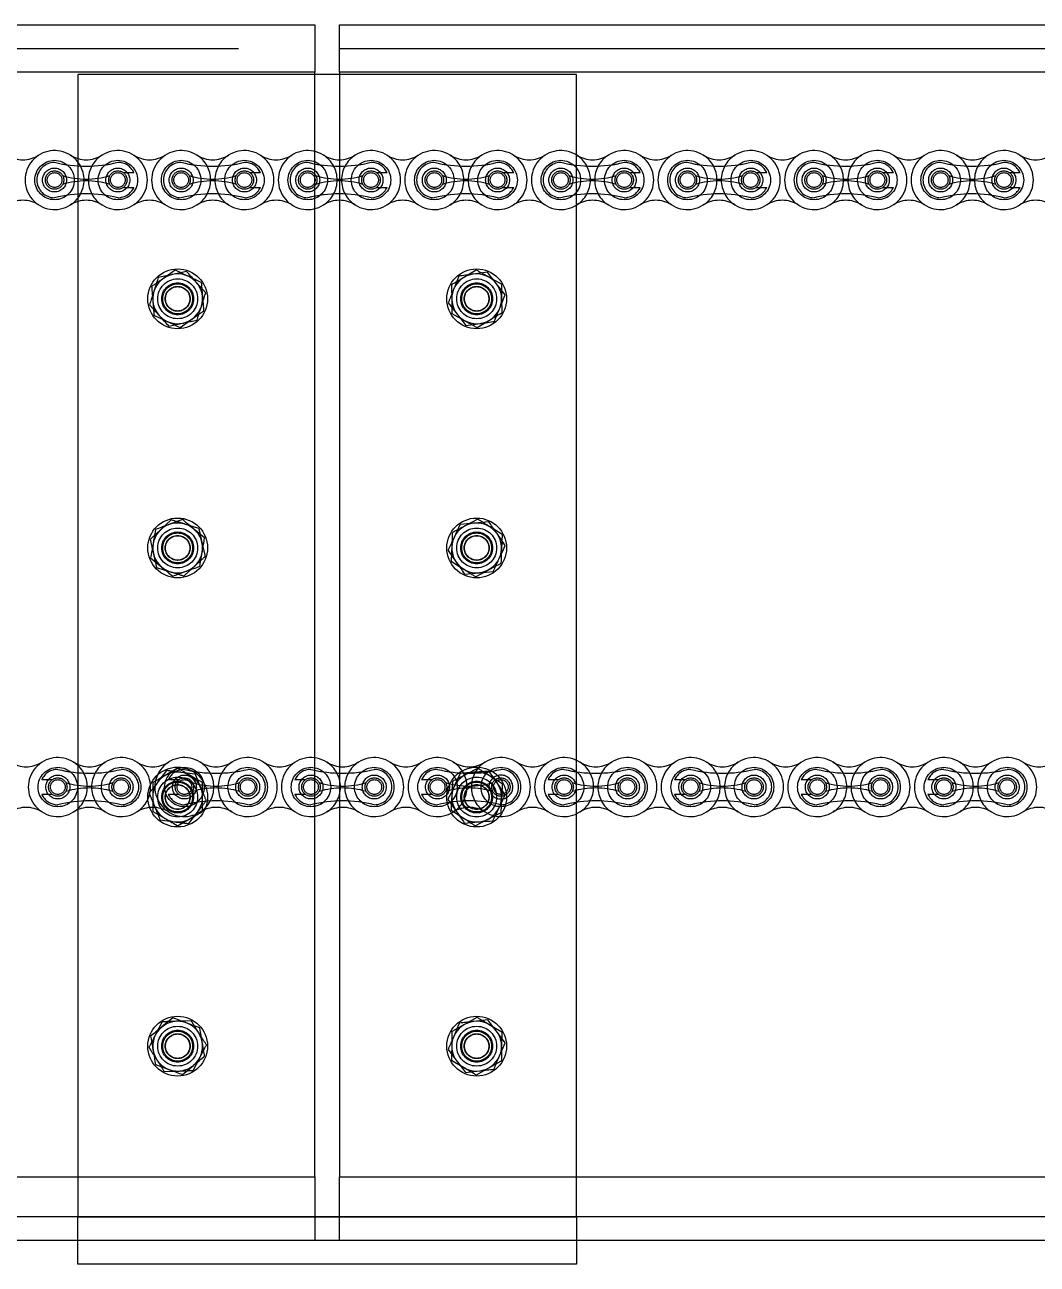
# Model space of a CAD drawing. Header units: metres. Extents: x 0 to 63075, y 0 to 44550.
# Drawn here: x 38438.8 to 38642, y 35017.5 to 35266.3 of the extents above; entities that cross this region are included whole.
import ezdxf

# ---------------------------------------------------------------- set-up
doc = ezdxf.new("R2010")
doc.units = ezdxf.units.M
doc.header["$LTSCALE"] = 75
doc.linetypes.add('HIDDEN2', pattern=[4.7625, 3.175, -1.5875])
for name, color, linetype in [('SDM', 7, 'Continuous'), ('SL4', 4, 'Continuous'), ('ST1', 7, 'HIDDEN2')]:
    doc.layers.add(name, color=color, linetype=linetype)

# ---------------------------------------------------------------- blocks, each defined once
blk = doc.blocks.new('A$Cf5e9a517')
at = {"layer": 'SL4'}
for p, q in [((1009.76, 1700.35), (2334.74, 1700.35)), ((2334.74, 1700.35), (2334.74, 1690.82)), ((2339.74, 1690.82), (2339.74, 1700.35)), ((2339.74, 1700.35), (3284.74, 1700.35)), ((2334.74, 1690.82), (1009.76, 1690.82)), ((2287.24, 1690.35), (2287.24, 1461.11)), ((2387.24, 1690.35), (2287.24, 1690.35)), ((2334.74, 1690.35), (2334.74, 1690.82)), ((2339.74, 1690.82), (2339.74, 1690.35)), ((3289.74, 1690.82), (2339.74, 1690.82)), ((2387.24, 1461.11), (2387.24, 1690.35)), ((2309, 1650.85), (2306.18, 1650.24)), ((2369.38, 1650.71), (2366.52, 1650.3)), ((2312.88, 1646.57), (2310.94, 1648.71)), ((2372.95, 1646.17), (2371.17, 1648.44)), ((2361.52, 1644.53), (2363.31, 1642.26)), ((2301.6, 1644.13), (2303.54, 1641.99)), ((2305.48, 1639.85), (2308.3, 1640.46)), ((2365.09, 1639.99), (2367.95, 1640.4)), ((2308.21, 1601.04), (2305.5, 1600.04)), ((2369.67, 1600.59), (2366.79, 1600.33)), ((2312.65, 1597.35), (2310.43, 1599.2)), ((2372.99, 1595.86), (2371.33, 1598.22)), ((2361.49, 1594.84), (2363.15, 1592.48)), ((2301.82, 1593.35), (2304.04, 1591.5)), ((2306.26, 1589.66), (2308.97, 1590.66)), ((2364.81, 1590.11), (2367.68, 1590.37)), ((2307.24, 1551.12), (2304.74, 1549.68)), ((2369.72, 1550.56), (2366.84, 1550.33)), ((2312.24, 1548.24), (2309.74, 1549.68)), ((2372.99, 1545.81), (2371.36, 1548.18)), ((2361.48, 1544.89), (2363.12, 1542.52)), ((2302.24, 1542.46), (2304.74, 1541.02)), ((2307.24, 1539.58), (2309.74, 1541.02)), ((2364.76, 1540.14), (2367.63, 1540.37)), ((2306.26, 1501.04), (2304.04, 1499.2)), ((2311.68, 1499.04), (2308.97, 1500.04)), ((2369.51, 1500.66), (2366.64, 1500.31)), ((2372.97, 1496.04), (2371.24, 1498.35)), ((2361.51, 1494.66), (2363.24, 1492.35)), ((2302.8, 1491.66), (2305.5, 1490.66)), ((2308.21, 1489.66), (2310.43, 1491.5)), ((2364.97, 1490.04), (2367.84, 1490.39)), ((1057.26, 1469.11), (2287.24, 1469.11)), ((2387.24, 1469.11), (3289.74, 1469.11)), ((2387.24, 1461.11), (2287.24, 1461.11)), ((2287.24, 1451.59), (2287.24, 1461.11)), ((2387.24, 1461.11), (2387.24, 1451.59)), ((2287.24, 1456.35), (2124.25, 1456.35)), ((3289.74, 1456.35), (2387.24, 1456.35)), ((2387.24, 1451.59), (2287.24, 1451.59))]:
    blk.add_line(p, q, dxfattribs=at)
for centre, start, end in [((2307.24, 1645.35), 102.2366, 162.2366), ((2307.24, 1645.35), 42.2366, 102.2366), ((2367.24, 1645.35), 98.2132, 158.2132), ((2367.24, 1645.35), 38.2132, 98.2132), ((2307.24, 1645.35), 162.2366, 222.2366), ((2307.24, 1645.35), 342.2366, 42.2366), ((2367.24, 1645.35), 158.2132, 218.2132), ((2367.24, 1645.35), 338.2132, 38.2132), ((2307.24, 1645.35), 222.2366, 282.2366), ((2307.24, 1645.35), 282.2366, 342.2366), ((2367.24, 1645.35), 218.2132, 278.2132), ((2367.24, 1645.35), 278.2132, 338.2132), ((2307.24, 1595.35), 110.2978, 170.2978), ((2307.24, 1595.35), 50.2978, 110.2978), ((2367.24, 1595.35), 95.0926, 155.0926), ((2367.24, 1595.35), 35.0926, 95.0926), ((2307.24, 1595.35), 350.2978, 50.2978), ((2367.24, 1595.35), 155.0926, 215.0926), ((2367.24, 1595.35), 335.0926, 35.0926), ((2307.24, 1595.35), 170.2978, 230.2978), ((2307.24, 1595.35), 290.2978, 350.2978), ((2367.24, 1595.35), 215.0926, 275.0926), ((2367.24, 1595.35), 275.0926, 335.0926), ((2307.24, 1595.35), 230.2978, 290.2978), ((2307.24, 1545.35), 60, 120), ((2367.24, 1545.35), 94.5352, 154.5352), ((2367.24, 1545.35), 34.5352, 94.5352), ((2307.24, 1545.35), 120, 180), ((2307.24, 1545.35), 0, 60), ((2367.24, 1545.35), 154.5352, 214.5352), ((2367.24, 1545.35), 334.5352, 34.5352), ((2307.24, 1545.35), 180, 240), ((2307.24, 1545.35), 300, 0), ((2367.24, 1545.35), 214.5352, 274.5352), ((2367.24, 1545.35), 274.5352, 334.5352), ((2307.24, 1545.35), 240, 300), ((2307.24, 1495.35), 69.7022, 129.7022), ((2307.24, 1495.35), 9.7022, 69.7022), ((2367.24, 1495.35), 96.8699, 156.8699), ((2367.24, 1495.35), 36.8699, 96.8699), ((2307.24, 1495.35), 129.7022, 189.7022), ((2367.24, 1495.35), 336.8699, 36.8699), ((2307.24, 1495.35), 309.7022, 9.7022), ((2367.24, 1495.35), 156.8699, 216.8699), ((2307.24, 1495.35), 189.7022, 249.7022), ((2367.24, 1495.35), 276.8699, 336.8699), ((2307.24, 1495.35), 249.7022, 309.7022), ((2367.24, 1495.35), 216.8699, 276.8699)]:
    blk.add_arc(centre, 5, start, end, dxfattribs=at)
for points, knots in [([(2303.36, 1649.62), (2303.13, 1648.93), (2302.84, 1648.02), (2302.54, 1647.09), (2302.48, 1646.88)], [0, 0, 0, 0, 0.768151, 1, 1, 1, 1]), ([(2306.18, 1650.24), (2306.11, 1650.22), (2305.16, 1650.02), (2304.22, 1649.81), (2303.36, 1649.62)], [0, 0, 0, 0, 0.070201, 1, 1, 1, 1]), ([(2310.94, 1648.71), (2310.89, 1648.76), (2310.24, 1649.48), (2309.6, 1650.19), (2309, 1650.85)], [0, 0, 0, 0, 0.070201, 1, 1, 1, 1]), ([(2363.67, 1649.89), (2363.39, 1649.21), (2363.04, 1648.32), (2362.68, 1647.42), (2362.59, 1647.21)], [0, 0, 0, 0, 0.7681507, 1, 1, 1, 1]), ([(2366.52, 1650.3), (2366.46, 1650.29), (2365.49, 1650.15), (2364.55, 1650.01), (2363.67, 1649.89)], [0, 0, 0, 0, 0.070201, 1, 1, 1, 1]), ([(2371.17, 1648.44), (2371.12, 1648.5), (2370.52, 1649.26), (2369.93, 1650.01), (2369.38, 1650.71)], [0, 0, 0, 0, 0.070201, 1, 1, 1, 1]), ([(2302.48, 1646.88), (2302.24, 1646.14), (2301.94, 1645.21), (2301.66, 1644.32), (2301.6, 1644.13)], [0, 0, 0, 0, 0.788999, 1, 1, 1, 1]), ([(2362.59, 1647.21), (2362.31, 1646.49), (2361.95, 1645.58), (2361.6, 1644.71), (2361.52, 1644.53)], [0, 0, 0, 0, 0.788999, 1, 1, 1, 1]), ([(2312, 1643.82), (2312.07, 1644.04), (2312.37, 1644.97), (2312.66, 1645.88), (2312.88, 1646.57)], [0, 0, 0, 0, 0.231849, 1, 1, 1, 1]), ([(2371.88, 1643.49), (2371.96, 1643.7), (2372.33, 1644.61), (2372.68, 1645.5), (2372.95, 1646.17)], [0, 0, 0, 0, 0.231849, 1, 1, 1, 1]), ([(2303.54, 1641.99), (2303.58, 1641.94), (2304.24, 1641.22), (2304.88, 1640.51), (2305.48, 1639.85)], [0, 0, 0, 0, 0.070201, 1, 1, 1, 1]), ([(2311.12, 1641.08), (2311.18, 1641.26), (2311.47, 1642.16), (2311.76, 1643.09), (2312, 1643.82)], [0, 0, 0, 0, 0.211001, 1, 1, 1, 1]), ([(2363.31, 1642.26), (2363.35, 1642.2), (2363.95, 1641.44), (2364.55, 1640.69), (2365.09, 1639.99)], [0, 0, 0, 0, 0.070201, 1, 1, 1, 1]), ([(2370.81, 1640.81), (2370.88, 1641), (2371.23, 1641.87), (2371.59, 1642.78), (2371.88, 1643.49)], [0, 0, 0, 0, 0.2110008, 1, 1, 1, 1]), ([(2308.3, 1640.46), (2308.36, 1640.48), (2309.32, 1640.68), (2310.25, 1640.89), (2311.12, 1641.08)], [0, 0, 0, 0, 0.070201, 1, 1, 1, 1]), ([(2367.95, 1640.4), (2368.02, 1640.41), (2368.98, 1640.55), (2369.93, 1640.69), (2370.81, 1640.81)], [0, 0, 0, 0, 0.070201, 1, 1, 1, 1]), ([(2305.5, 1600.04), (2305.44, 1600.02), (2304.52, 1599.68), (2303.63, 1599.35), (2302.8, 1599.04)], [0, 0, 0, 0, 0.0702006, 1, 1, 1, 1]), ([(2310.43, 1599.2), (2310.38, 1599.24), (2309.63, 1599.86), (2308.89, 1600.47), (2308.21, 1601.04)], [0, 0, 0, 0, 0.070201, 1, 1, 1, 1]), ([(2363.92, 1600.07), (2363.61, 1599.41), (2363.21, 1598.55), (2362.8, 1597.66), (2362.7, 1597.46)], [0, 0, 0, 0, 0.768151, 1, 1, 1, 1]), ([(2366.79, 1600.33), (2366.73, 1600.32), (2365.75, 1600.24), (2364.8, 1600.15), (2363.92, 1600.07)], [0, 0, 0, 0, 0.070201, 1, 1, 1, 1]), ([(2371.33, 1598.22), (2371.29, 1598.28), (2370.73, 1599.08), (2370.18, 1599.86), (2369.67, 1600.59)], [0, 0, 0, 0, 0.070201, 1, 1, 1, 1]), ([(2302.8, 1599.04), (2302.67, 1598.32), (2302.51, 1597.38), (2302.35, 1596.42), (2302.31, 1596.19)], [0, 0, 0, 0, 0.7681507, 1, 1, 1, 1]), ([(2312.17, 1594.51), (2312.2, 1594.73), (2312.37, 1595.69), (2312.53, 1596.63), (2312.65, 1597.35)], [0, 0, 0, 0, 0.231849, 1, 1, 1, 1]), ([(2362.7, 1597.46), (2362.38, 1596.76), (2361.97, 1595.87), (2361.57, 1595.02), (2361.49, 1594.84)], [0, 0, 0, 0, 0.788999, 1, 1, 1, 1]), ([(2302.31, 1596.19), (2302.18, 1595.43), (2302.01, 1594.47), (2301.86, 1593.54), (2301.82, 1593.35)], [0, 0, 0, 0, 0.788999, 1, 1, 1, 1]), ([(2371.77, 1593.24), (2371.87, 1593.45), (2372.28, 1594.34), (2372.68, 1595.2), (2372.99, 1595.86)], [0, 0, 0, 0, 0.2318493, 1, 1, 1, 1]), ([(2311.68, 1591.66), (2311.71, 1591.86), (2311.87, 1592.78), (2312.04, 1593.75), (2312.17, 1594.51)], [0, 0, 0, 0, 0.211001, 1, 1, 1, 1]), ([(2363.15, 1592.48), (2363.19, 1592.42), (2363.75, 1591.62), (2364.3, 1590.84), (2364.81, 1590.11)], [0, 0, 0, 0, 0.070201, 1, 1, 1, 1]), ([(2370.56, 1590.63), (2370.64, 1590.81), (2371.04, 1591.66), (2371.45, 1592.54), (2371.77, 1593.24)], [0, 0, 0, 0, 0.211001, 1, 1, 1, 1]), ([(2304.04, 1591.5), (2304.1, 1591.46), (2304.85, 1590.84), (2305.58, 1590.23), (2306.26, 1589.66)], [0, 0, 0, 0, 0.070201, 1, 1, 1, 1]), ([(2308.97, 1590.66), (2309.04, 1590.68), (2309.95, 1591.02), (2310.85, 1591.35), (2311.68, 1591.66)], [0, 0, 0, 0, 0.070201, 1, 1, 1, 1]), ([(2367.68, 1590.37), (2367.75, 1590.38), (2368.72, 1590.46), (2369.67, 1590.55), (2370.56, 1590.63)], [0, 0, 0, 0, 0.070201, 1, 1, 1, 1]), ([(2309.74, 1549.68), (2309.68, 1549.71), (2308.83, 1550.2), (2308.01, 1550.68), (2307.24, 1551.12)], [0, 0, 0, 0, 0.070201, 1, 1, 1, 1]), ([(2363.96, 1550.11), (2363.65, 1549.45), (2363.24, 1548.59), (2362.82, 1547.7), (2362.72, 1547.5)], [0, 0, 0, 0, 0.768151, 1, 1, 1, 1]), ([(2366.84, 1550.33), (2366.77, 1550.33), (2365.8, 1550.25), (2364.85, 1550.18), (2363.96, 1550.11)], [0, 0, 0, 0, 0.070201, 1, 1, 1, 1]), ([(2371.36, 1548.18), (2371.32, 1548.24), (2370.76, 1549.04), (2370.22, 1549.83), (2369.72, 1550.56)], [0, 0, 0, 0, 0.070201, 1, 1, 1, 1]), ([(2304.74, 1549.68), (2304.68, 1549.65), (2303.83, 1549.16), (2303.01, 1548.68), (2302.24, 1548.24)], [0, 0, 0, 0, 0.070201, 1, 1, 1, 1]), ([(2302.24, 1548.24), (2302.24, 1547.51), (2302.24, 1546.55), (2302.24, 1545.58), (2302.24, 1545.35)], [0, 0, 0, 0, 0.768151, 1, 1, 1, 1]), ([(2312.24, 1545.35), (2312.24, 1545.58), (2312.24, 1546.55), (2312.24, 1547.51), (2312.24, 1548.24)], [0, 0, 0, 0, 0.2318493, 1, 1, 1, 1]), ([(2362.72, 1547.5), (2362.39, 1546.8), (2361.97, 1545.92), (2361.57, 1545.07), (2361.48, 1544.89)], [0, 0, 0, 0, 0.788999, 1, 1, 1, 1]), ([(2302.24, 1545.35), (2302.24, 1544.58), (2302.24, 1543.6), (2302.24, 1542.66), (2302.24, 1542.46)], [0, 0, 0, 0, 0.788999, 1, 1, 1, 1]), ([(2312.24, 1542.46), (2312.24, 1542.66), (2312.24, 1543.6), (2312.24, 1544.58), (2312.24, 1545.35)], [0, 0, 0, 0, 0.211001, 1, 1, 1, 1]), ([(2371.75, 1543.2), (2371.85, 1543.4), (2372.27, 1544.29), (2372.68, 1545.15), (2372.99, 1545.81)], [0, 0, 0, 0, 0.231849, 1, 1, 1, 1]), ([(2309.74, 1541.02), (2309.8, 1541.05), (2310.64, 1541.54), (2311.47, 1542.02), (2312.24, 1542.46)], [0, 0, 0, 0, 0.070201, 1, 1, 1, 1]), ([(2363.12, 1542.52), (2363.16, 1542.46), (2363.71, 1541.66), (2364.25, 1540.87), (2364.76, 1540.14)], [0, 0, 0, 0, 0.070201, 1, 1, 1, 1]), ([(2370.51, 1540.59), (2370.6, 1540.77), (2371, 1541.62), (2371.42, 1542.5), (2371.75, 1543.2)], [0, 0, 0, 0, 0.2110008, 1, 1, 1, 1]), ([(2304.74, 1541.02), (2304.8, 1540.99), (2305.64, 1540.5), (2306.47, 1540.02), (2307.24, 1539.58)], [0, 0, 0, 0, 0.070201, 1, 1, 1, 1]), ([(2367.63, 1540.37), (2367.7, 1540.37), (2368.67, 1540.45), (2369.63, 1540.52), (2370.51, 1540.59)], [0, 0, 0, 0, 0.0702006, 1, 1, 1, 1]), ([(2308.97, 1500.04), (2308.91, 1500.06), (2307.99, 1500.4), (2307.1, 1500.73), (2306.26, 1501.04)], [0, 0, 0, 0, 0.070201, 1, 1, 1, 1]), ([(2366.64, 1500.31), (2366.57, 1500.31), (2365.6, 1500.19), (2364.66, 1500.08), (2363.77, 1499.97)], [0, 0, 0, 0, 0.070201, 1, 1, 1, 1]), ([(2371.24, 1498.35), (2371.2, 1498.4), (2370.61, 1499.18), (2370.04, 1499.95), (2369.51, 1500.66)], [0, 0, 0, 0, 0.070201, 1, 1, 1, 1]), ([(2304.04, 1499.2), (2303.99, 1499.15), (2303.24, 1498.53), (2302.51, 1497.92), (2301.82, 1497.35)], [0, 0, 0, 0, 0.070201, 1, 1, 1, 1]), ([(2312.17, 1496.19), (2312.13, 1496.42), (2311.96, 1497.38), (2311.8, 1498.32), (2311.68, 1499.04)], [0, 0, 0, 0, 0.2318493, 1, 1, 1, 1]), ([(2363.77, 1499.97), (2363.49, 1499.3), (2363.11, 1498.42), (2362.73, 1497.52), (2362.64, 1497.31)], [0, 0, 0, 0, 0.768151, 1, 1, 1, 1]), ([(2301.82, 1497.35), (2301.95, 1496.63), (2302.11, 1495.69), (2302.27, 1494.73), (2302.31, 1494.51)], [0, 0, 0, 0, 0.7681507, 1, 1, 1, 1]), ([(2312.65, 1493.35), (2312.62, 1493.54), (2312.46, 1494.47), (2312.3, 1495.43), (2312.17, 1496.19)], [0, 0, 0, 0, 0.211001, 1, 1, 1, 1]), ([(2362.64, 1497.31), (2362.34, 1496.6), (2361.95, 1495.71), (2361.58, 1494.84), (2361.51, 1494.66)], [0, 0, 0, 0, 0.788999, 1, 1, 1, 1]), ([(2371.84, 1493.39), (2371.92, 1493.59), (2372.31, 1494.49), (2372.68, 1495.37), (2372.97, 1496.04)], [0, 0, 0, 0, 0.2318493, 1, 1, 1, 1]), ([(2302.31, 1494.51), (2302.44, 1493.75), (2302.6, 1492.78), (2302.76, 1491.86), (2302.8, 1491.66)], [0, 0, 0, 0, 0.788999, 1, 1, 1, 1]), ([(2310.43, 1491.5), (2310.48, 1491.55), (2311.23, 1492.17), (2311.97, 1492.78), (2312.65, 1493.35)], [0, 0, 0, 0, 0.070201, 1, 1, 1, 1]), ([(2370.7, 1490.73), (2370.78, 1490.91), (2371.15, 1491.78), (2371.53, 1492.68), (2371.84, 1493.39)], [0, 0, 0, 0, 0.2110008, 1, 1, 1, 1]), ([(2305.5, 1490.66), (2305.57, 1490.64), (2306.48, 1490.3), (2307.38, 1489.97), (2308.21, 1489.66)], [0, 0, 0, 0, 0.070201, 1, 1, 1, 1]), ([(2363.24, 1492.35), (2363.28, 1492.3), (2363.86, 1491.52), (2364.44, 1490.75), (2364.97, 1490.04)], [0, 0, 0, 0, 0.070201, 1, 1, 1, 1]), ([(2367.84, 1490.39), (2367.9, 1490.39), (2368.87, 1490.51), (2369.82, 1490.62), (2370.7, 1490.73)], [0, 0, 0, 0, 0.070201, 1, 1, 1, 1])]:
    blk.add_open_spline(points, degree=3, knots=knots, dxfattribs=at)
at = {"layer": 'ST1'}
for p, q in [((1009.76, 1695.59), (2334.74, 1695.59)), ((2339.74, 1695.59), (3339.74, 1695.59)), ((2334.74, 1690.82), (1009.76, 1690.82)), ((2334.74, 1469.11), (2334.74, 1690.35)), ((3339.74, 1690.82), (2339.74, 1690.82)), ((2339.74, 1690.35), (2339.74, 1469.11)), ((2296.34, 1670.67), (2298.47, 1670.67)), ((2321.74, 1670.67), (2323.87, 1670.67)), ((2347.14, 1670.67), (2349.27, 1670.67)), ((2372.54, 1670.67), (2374.67, 1670.67)), ((2397.94, 1670.67), (2400.07, 1670.67)), ((2423.34, 1670.67), (2425.47, 1670.67)), ((2448.74, 1670.67), (2450.87, 1670.67)), ((2474.14, 1670.67), (2476.27, 1670.67)), ((2296.34, 1667.71), (2298.47, 1667.71)), ((2321.74, 1667.71), (2323.87, 1667.71)), ((2347.14, 1667.71), (2349.27, 1667.71)), ((2372.54, 1667.71), (2374.67, 1667.71)), ((2397.94, 1667.71), (2400.07, 1667.71)), ((2423.34, 1667.71), (2425.47, 1667.71)), ((2448.74, 1667.71), (2450.87, 1667.71)), ((2474.14, 1667.71), (2476.27, 1667.71)), ((2306.76, 1651.1), (2304.39, 1649.46)), ((2311.98, 1648.64), (2309.37, 1649.87)), ((2367.16, 1651.12), (2364.68, 1649.65)), ((2372.2, 1648.3), (2369.68, 1649.71)), ((2302.49, 1642.06), (2305.11, 1640.83)), ((2362.27, 1642.4), (2364.79, 1640.99)), ((2307.72, 1639.6), (2310.09, 1641.24)), ((2367.31, 1639.58), (2369.79, 1641.05)), ((2305.96, 1600.98), (2303.84, 1599.02)), ((2311.47, 1599.27), (2308.71, 1600.13)), ((2367.48, 1601.12), (2364.92, 1599.78)), ((2372.35, 1598.03), (2369.92, 1599.57)), ((2362.12, 1592.67), (2364.56, 1591.13)), ((2303, 1591.43), (2305.76, 1590.57)), ((2308.52, 1589.72), (2310.64, 1591.68)), ((2367, 1589.58), (2369.56, 1590.92)), ((2305.03, 1550.68), (2303.27, 1548.39)), ((2310.75, 1549.93), (2307.89, 1550.31)), ((2367.53, 1551.12), (2364.96, 1549.8)), ((2282.08, 1548.83), (2279.96, 1548.83)), ((2307.48, 1548.83), (2305.36, 1548.83)), ((2332.88, 1548.83), (2330.76, 1548.83)), ((2358.28, 1548.83), (2356.16, 1548.83)), ((2369.69, 1547.36), (2369.76, 1546.77)), ((2372.38, 1547.98), (2369.96, 1549.55)), ((2383.68, 1548.83), (2381.56, 1548.83)), ((2409.08, 1548.83), (2406.96, 1548.83)), ((2434.48, 1548.83), (2432.36, 1548.83)), ((2459.88, 1548.83), (2457.76, 1548.83)), ((2282.08, 1545.88), (2279.96, 1545.88)), ((2307.48, 1545.88), (2305.36, 1545.88)), ((2332.88, 1545.88), (2330.76, 1545.88)), ((2358.28, 1545.88), (2356.16, 1545.88)), ((2383.68, 1545.88), (2381.56, 1545.88)), ((2409.08, 1545.88), (2406.96, 1545.88)), ((2434.48, 1545.88), (2432.36, 1545.88)), ((2459.88, 1545.88), (2457.76, 1545.88)), ((2362.1, 1542.72), (2364.52, 1541.15)), ((2303.72, 1540.77), (2306.59, 1540.39)), ((2309.45, 1540.02), (2311.21, 1542.31)), ((2366.94, 1539.58), (2369.51, 1540.9)), ((2304.16, 1500.23), (2302.81, 1497.68)), ((2309.93, 1500.46), (2307.04, 1500.35)), ((2367.3, 1501.12), (2364.78, 1499.71)), ((2372.27, 1498.18), (2369.78, 1499.65)), ((2310.32, 1490.47), (2311.66, 1493.02)), ((2304.55, 1490.24), (2307.43, 1490.35)), ((2362.21, 1492.52), (2364.69, 1491.05)), ((2367.18, 1489.58), (2369.69, 1490.99)), ((1009.76, 1469.11), (2334.74, 1469.11)), ((2287.24, 1469.11), (2334.74, 1469.11)), ((2334.74, 1469.11), (2334.74, 1456.35)), ((2339.74, 1469.11), (3339.74, 1469.11)), ((2339.74, 1456.35), (2339.74, 1469.11)), ((2339.74, 1469.11), (2387.24, 1469.11)), ((2334.74, 1461.11), (1009.76, 1461.11)), ((2287.24, 1461.11), (2387.24, 1461.11)), ((2339.74, 1461.11), (2334.74, 1461.11)), ((3339.74, 1461.11), (2339.74, 1461.11)), ((2387.24, 1456.35), (2287.24, 1456.35))]:
    blk.add_line(p, q, dxfattribs=at)
for centre, radius in [((2282.54, 1669.19), 3.96), ((2295.24, 1669.19), 3.96), ((2307.94, 1669.19), 3.96), ((2320.64, 1669.19), 3.96), ((2333.34, 1669.19), 3.96), ((2346.04, 1669.19), 3.96), ((2358.74, 1669.19), 3.96), ((2371.44, 1669.19), 3.96), ((2384.14, 1669.19), 3.96), ((2396.84, 1669.19), 3.96), ((2409.54, 1669.19), 3.96), ((2422.24, 1669.19), 3.96), ((2434.94, 1669.19), 3.96), ((2447.64, 1669.19), 3.96), ((2460.34, 1669.19), 3.96), ((2473.04, 1669.19), 3.96), ((2282.54, 1669.19), 2.4), ((2282.54, 1669.19), 1.85), ((2282.54, 1669.19), 1.48), ((2295.24, 1669.19), 2.4), ((2295.24, 1669.19), 1.84), ((2295.24, 1669.19), 1.48), ((2307.94, 1669.19), 2.4), ((2307.94, 1669.19), 1.84), ((2307.94, 1669.19), 1.48), ((2320.64, 1669.19), 2.4), ((2320.64, 1669.19), 1.85), ((2320.64, 1669.19), 1.48), ((2333.34, 1669.19), 2.4), ((2333.34, 1669.19), 1.84), ((2333.34, 1669.19), 1.48), ((2346.04, 1669.19), 2.4), ((2346.04, 1669.19), 1.85), ((2346.04, 1669.19), 1.48), ((2358.74, 1669.19), 2.4), ((2358.74, 1669.19), 1.85), ((2358.74, 1669.19), 1.48), ((2371.44, 1669.19), 2.4), ((2371.44, 1669.19), 1.84), ((2371.44, 1669.19), 1.48), ((2384.14, 1669.19), 2.4), ((2384.14, 1669.19), 1.85), ((2384.14, 1669.19), 1.48), ((2396.84, 1669.19), 2.4), ((2396.84, 1669.19), 1.85), ((2396.84, 1669.19), 1.48), ((2409.54, 1669.19), 2.4), ((2409.54, 1669.19), 1.84), ((2409.54, 1669.19), 1.48), ((2422.24, 1669.19), 2.4), ((2422.24, 1669.19), 1.85), ((2422.24, 1669.19), 1.48), ((2434.94, 1669.19), 2.4), ((2434.94, 1669.19), 1.85), ((2434.94, 1669.19), 1.48), ((2447.64, 1669.19), 2.4), ((2447.64, 1669.19), 1.85), ((2447.64, 1669.19), 1.48), ((2460.34, 1669.19), 2.4), ((2460.34, 1669.19), 1.85), ((2460.34, 1669.19), 1.48), ((2473.04, 1669.19), 2.4), ((2473.04, 1669.19), 1.84), ((2473.04, 1669.19), 1.48), ((2307.24, 1645.35), 6), ((2307.24, 1645.35), 4), ((2367.24, 1645.35), 6), ((2367.24, 1645.35), 4), ((2307.24, 1645.35), 3.2), ((2307.24, 1645.35), 3), ((2307.24, 1645.35), 2.5), ((2307.24, 1645.35), 2.45), ((2367.24, 1645.35), 3.2), ((2367.24, 1645.35), 3), ((2367.24, 1645.35), 2.5), ((2367.24, 1645.35), 2.45), ((2307.24, 1595.35), 6), ((2367.24, 1595.35), 6), ((2307.24, 1595.35), 4), ((2307.24, 1595.35), 3.2), ((2307.24, 1595.35), 3), ((2307.24, 1595.35), 2.5), ((2307.24, 1595.35), 2.45), ((2367.24, 1595.35), 4), ((2367.24, 1595.35), 3.2), ((2367.24, 1595.35), 3), ((2367.24, 1595.35), 2.5), ((2367.24, 1595.35), 2.45), ((2283.19, 1547.36), 3.96), ((2295.89, 1547.36), 3.96), ((2307.24, 1545.35), 6), ((2308.59, 1547.36), 3.96), ((2321.29, 1547.36), 3.96), ((2333.99, 1547.36), 3.96), ((2346.69, 1547.36), 3.96), ((2359.39, 1547.36), 3.96), ((2367.24, 1545.35), 6), ((2372.09, 1547.36), 3.96), ((2384.79, 1547.36), 3.96), ((2397.49, 1547.36), 3.96), ((2410.19, 1547.36), 3.96), ((2422.89, 1547.36), 3.96), ((2435.59, 1547.36), 3.96), ((2448.29, 1547.36), 3.96), ((2460.99, 1547.36), 3.96), ((2473.69, 1547.36), 3.96), ((2283.19, 1547.36), 2.4), ((2283.19, 1547.36), 1.85), ((2283.19, 1547.36), 1.48), ((2295.89, 1547.36), 2.4), ((2295.89, 1547.36), 1.84), ((2295.89, 1547.36), 1.48), ((2307.24, 1545.35), 4), ((2307.24, 1545.35), 3.2), ((2307.24, 1545.35), 3), ((2307.24, 1545.35), 2.5), ((2307.24, 1545.35), 2.45), ((2308.59, 1547.36), 2.4), ((2308.59, 1547.36), 1.85), ((2308.59, 1547.36), 1.48), ((2321.29, 1547.36), 2.4), ((2321.29, 1547.36), 1.84), ((2321.29, 1547.36), 1.48), ((2333.99, 1547.36), 2.4), ((2333.99, 1547.36), 1.85), ((2333.99, 1547.36), 1.48), ((2346.69, 1547.36), 2.4), ((2346.69, 1547.36), 1.85), ((2346.69, 1547.36), 1.48), ((2359.39, 1547.36), 2.4), ((2359.39, 1547.36), 1.84), ((2359.39, 1547.36), 1.48), ((2367.24, 1545.35), 4), ((2367.24, 1545.35), 3.2), ((2367.24, 1545.35), 3), ((2367.24, 1545.35), 2.5), ((2367.24, 1545.35), 2.45), ((2372.09, 1547.36), 1.85), ((2372.09, 1547.36), 1.48), ((2384.79, 1547.36), 2.4), ((2384.79, 1547.36), 1.85), ((2384.79, 1547.36), 1.48), ((2397.49, 1547.36), 2.4), ((2397.49, 1547.36), 1.85), ((2397.49, 1547.36), 1.48), ((2410.19, 1547.36), 2.4), ((2410.19, 1547.36), 1.84), ((2410.19, 1547.36), 1.48), ((2422.89, 1547.36), 2.4), ((2422.89, 1547.36), 1.85), ((2422.89, 1547.36), 1.48), ((2435.59, 1547.36), 2.4), ((2435.59, 1547.36), 1.84), ((2435.59, 1547.36), 1.48), ((2448.29, 1547.36), 2.4), ((2448.29, 1547.36), 1.84), ((2448.29, 1547.36), 1.48), ((2460.99, 1547.36), 2.4), ((2460.99, 1547.36), 1.84), ((2460.99, 1547.36), 1.48), ((2473.69, 1547.36), 2.4), ((2473.69, 1547.36), 1.85), ((2473.69, 1547.36), 1.48), ((2307.24, 1495.35), 6), ((2367.24, 1495.35), 6), ((2307.24, 1495.35), 4), ((2307.24, 1495.35), 3.2), ((2307.24, 1495.35), 3), ((2307.24, 1495.35), 2.5), ((2307.24, 1495.35), 2.45), ((2367.24, 1495.35), 4), ((2367.24, 1495.35), 3.2), ((2367.24, 1495.35), 3), ((2367.24, 1495.35), 2.5), ((2367.24, 1495.35), 2.45)]:
    blk.add_circle(centre, radius, dxfattribs=at)
for centre, radius, start, end in [((2276.19, 1679.18), 5.92, 237.5667, 302.4333), ((2282.54, 1669.19), 5.92, 57.5667, 302.4333), ((2288.89, 1679.18), 5.92, 237.5667, 302.4333), ((2282.54, 1669.19), 5.92, 302.4333, 57.5667), ((2295.24, 1669.19), 5.92, 122.4333, 237.5667), ((2295.24, 1669.19), 5.92, 237.5667, 122.4333), ((2301.59, 1679.18), 5.92, 237.5667, 302.4333), ((2307.94, 1669.19), 5.92, 57.5667, 302.4333), ((2314.29, 1679.18), 5.92, 237.5667, 302.4333), ((2307.94, 1669.19), 5.92, 302.4333, 57.5667), ((2320.64, 1669.19), 5.92, 122.4333, 237.5667), ((2320.64, 1669.19), 5.92, 237.5667, 122.4333), ((2326.99, 1679.18), 5.92, 237.5667, 302.4333), ((2333.34, 1669.19), 5.92, 57.5667, 302.4333), ((2339.69, 1679.18), 5.92, 237.5667, 302.4333), ((2333.34, 1669.19), 5.92, 302.4333, 57.5667), ((2346.04, 1669.19), 5.92, 122.4333, 237.5667), ((2346.04, 1669.19), 5.92, 237.5667, 122.4333), ((2352.39, 1679.18), 5.92, 237.5667, 302.4333), ((2358.74, 1669.19), 5.92, 57.5667, 302.4333), ((2365.09, 1679.18), 5.92, 237.5667, 302.4333), ((2358.74, 1669.19), 5.92, 302.4333, 57.5667), ((2371.44, 1669.19), 5.92, 122.4333, 237.5667), ((2371.44, 1669.19), 5.92, 237.5667, 122.4333), ((2377.79, 1679.18), 5.92, 237.5667, 302.4333), ((2384.14, 1669.19), 5.92, 57.5667, 302.4333), ((2390.49, 1679.18), 5.92, 237.5667, 302.4333), ((2384.14, 1669.19), 5.92, 302.4333, 57.5667), ((2396.84, 1669.19), 5.92, 122.4333, 237.5667), ((2396.84, 1669.19), 5.92, 237.5667, 122.4333), ((2403.19, 1679.18), 5.92, 237.5667, 302.4333), ((2409.54, 1669.19), 5.92, 57.5667, 302.4333), ((2415.89, 1679.18), 5.92, 237.5667, 302.4333), ((2409.54, 1669.19), 5.92, 302.4333, 57.5667), ((2422.24, 1669.19), 5.92, 122.4333, 237.5667), ((2422.24, 1669.19), 5.92, 237.5667, 122.4333), ((2428.59, 1679.18), 5.92, 237.5667, 302.4333), ((2434.94, 1669.19), 5.92, 57.5667, 302.4333), ((2441.29, 1679.18), 5.92, 237.5667, 302.4333), ((2434.94, 1669.19), 5.92, 302.4333, 57.5667), ((2447.64, 1669.19), 5.92, 122.4333, 237.5667), ((2447.64, 1669.19), 5.92, 237.5667, 122.4333), ((2453.99, 1679.18), 5.92, 237.5667, 302.4333), ((2460.34, 1669.19), 5.92, 57.5667, 302.4333), ((2466.69, 1679.18), 5.92, 237.5667, 302.4333), ((2460.34, 1669.19), 5.92, 302.4333, 57.5667), ((2473.04, 1669.19), 5.92, 122.4333, 237.5667), ((2473.04, 1669.19), 5.92, 237.5667, 122.4333), ((2479.39, 1679.18), 5.92, 237.5667, 302.4333), ((2282.54, 1669.19), 3.55, 90, 270), ((2288.89, 1698.29), 26.32, 256.0401, 283.9599), ((2295.24, 1669.19), 3.55, 24.5534, 90), ((2307.94, 1669.19), 3.55, 90, 270), ((2314.29, 1698.29), 26.32, 256.0401, 283.9599), ((2320.64, 1669.19), 3.55, 24.5534, 90), ((2333.34, 1669.19), 3.55, 90, 270), ((2339.69, 1698.29), 26.32, 256.0401, 283.9599), ((2346.04, 1669.19), 3.55, 24.5534, 90), ((2358.74, 1669.19), 3.55, 90, 270), ((2365.09, 1698.29), 26.32, 256.0401, 283.9599), ((2371.44, 1669.19), 3.55, 24.5534, 90), ((2384.14, 1669.19), 3.55, 90, 270), ((2390.49, 1698.29), 26.32, 256.0401, 283.9599), ((2396.84, 1669.19), 3.55, 24.5534, 90), ((2409.54, 1669.19), 3.55, 90, 270), ((2415.89, 1698.29), 26.32, 256.0401, 283.9599), ((2422.24, 1669.19), 3.55, 24.5534, 90), ((2434.94, 1669.19), 3.55, 90, 270), ((2441.29, 1698.29), 26.32, 256.0401, 283.9599), ((2447.64, 1669.19), 3.55, 24.5534, 90), ((2460.34, 1669.19), 3.55, 90, 270), ((2466.69, 1698.29), 26.32, 256.0401, 283.9599), ((2473.04, 1669.19), 3.55, 24.5534, 90), ((2288.89, 1685.54), 16.17, 252.993, 287.007), ((2314.29, 1685.54), 16.17, 252.993, 287.007), ((2339.69, 1685.54), 16.17, 252.993, 287.007), ((2365.09, 1685.54), 16.17, 252.993, 287.007), ((2390.49, 1685.54), 16.17, 252.993, 287.007), ((2415.89, 1685.54), 16.17, 252.993, 287.007), ((2441.29, 1685.54), 16.17, 252.993, 287.007), ((2466.69, 1685.54), 16.17, 252.993, 287.007), ((2288.89, 1652.84), 16.17, 72.993, 107.007), ((2295.24, 1669.19), 3.55, 270, 335.4466), ((2314.29, 1652.84), 16.17, 72.993, 107.007), ((2320.64, 1669.19), 3.55, 270, 335.4466), ((2339.69, 1652.84), 16.17, 72.993, 107.007), ((2346.04, 1669.19), 3.55, 270, 335.4466), ((2365.09, 1652.84), 16.17, 72.993, 107.007), ((2371.44, 1669.19), 3.55, 270, 335.4466), ((2390.49, 1652.84), 16.17, 72.993, 107.007), ((2396.84, 1669.19), 3.55, 270, 335.4466), ((2415.89, 1652.84), 16.17, 72.993, 107.007), ((2422.24, 1669.19), 3.55, 270, 335.4466), ((2441.29, 1652.84), 16.17, 72.993, 107.007), ((2447.64, 1669.19), 3.55, 270, 335.4466), ((2466.69, 1652.84), 16.17, 72.993, 107.007), ((2473.04, 1669.19), 3.55, 270, 335.4466), ((2276.19, 1659.2), 5.92, 57.5667, 122.4333), ((2288.89, 1640.09), 26.32, 76.0401, 103.9599), ((2288.89, 1659.2), 5.92, 57.5667, 122.4333), ((2301.59, 1659.2), 5.92, 57.5667, 122.4333), ((2314.29, 1640.09), 26.32, 76.0401, 103.9599), ((2314.29, 1659.2), 5.92, 57.5667, 122.4333), ((2326.99, 1659.2), 5.92, 57.5667, 122.4333), ((2339.69, 1640.09), 26.32, 76.0401, 103.9599), ((2339.69, 1659.2), 5.92, 57.5667, 122.4333), ((2352.39, 1659.2), 5.92, 57.5667, 122.4333), ((2365.09, 1640.09), 26.32, 76.0401, 103.9599), ((2365.09, 1659.2), 5.92, 57.5667, 122.4333), ((2377.79, 1659.2), 5.92, 57.5667, 122.4333), ((2390.49, 1640.09), 26.32, 76.0401, 103.9599), ((2390.49, 1659.2), 5.92, 57.5667, 122.4333), ((2403.19, 1659.2), 5.92, 57.5667, 122.4333), ((2415.89, 1640.09), 26.32, 76.0401, 103.9599), ((2415.89, 1659.2), 5.92, 57.5667, 122.4333), ((2428.59, 1659.2), 5.92, 57.5667, 122.4333), ((2441.29, 1640.09), 26.32, 76.0401, 103.9599), ((2441.29, 1659.2), 5.92, 57.5667, 122.4333), ((2453.99, 1659.2), 5.92, 57.5667, 122.4333), ((2466.69, 1640.09), 26.32, 76.0401, 103.9599), ((2466.69, 1659.2), 5.92, 57.5667, 122.4333), ((2479.39, 1659.2), 5.92, 57.5667, 122.4333), ((2276.84, 1557.35), 5.92, 237.5667, 302.4333), ((2283.19, 1547.36), 5.92, 57.5667, 302.4333), ((2289.54, 1557.35), 5.92, 237.5667, 302.4333), ((2283.19, 1547.36), 5.92, 302.4333, 57.5667), ((2295.89, 1547.36), 5.92, 122.4333, 237.5667), ((2295.89, 1547.36), 5.92, 237.5667, 122.4333), ((2302.24, 1557.35), 5.92, 237.5667, 302.4333), ((2308.59, 1547.36), 5.92, 57.5667, 302.4333), ((2314.94, 1557.35), 5.92, 237.5667, 302.4333), ((2308.59, 1547.36), 5.92, 302.4333, 57.5667), ((2321.29, 1547.36), 5.92, 122.4333, 237.5667), ((2321.29, 1547.36), 5.92, 237.5667, 122.4333), ((2327.64, 1557.35), 5.92, 237.5667, 302.4333), ((2333.99, 1547.36), 5.92, 57.5667, 302.4333), ((2340.34, 1557.35), 5.92, 237.5667, 302.4333), ((2333.99, 1547.36), 5.92, 302.4333, 57.5667), ((2346.69, 1547.36), 5.92, 122.4333, 237.5667), ((2346.69, 1547.36), 5.92, 237.5667, 122.4333), ((2353.04, 1557.35), 5.92, 237.5667, 302.4333), ((2359.39, 1547.36), 5.92, 57.5667, 302.4333), ((2365.74, 1557.35), 5.92, 237.5667, 302.4333), ((2359.39, 1547.36), 5.92, 302.4333, 57.5667), ((2372.09, 1547.36), 5.92, 122.4333, 237.5667), ((2372.09, 1547.36), 5.92, 237.5667, 122.4333), ((2378.44, 1557.35), 5.92, 237.5667, 302.4333), ((2384.79, 1547.36), 5.92, 57.5667, 302.4333), ((2391.14, 1557.35), 5.92, 237.5667, 302.4333), ((2384.79, 1547.36), 5.92, 302.4333, 57.5667), ((2397.49, 1547.36), 5.92, 122.4333, 237.5667), ((2397.49, 1547.36), 5.92, 237.5667, 122.4333), ((2403.84, 1557.35), 5.92, 237.5667, 302.4333), ((2410.19, 1547.36), 5.92, 57.5667, 302.4333), ((2416.54, 1557.35), 5.92, 237.5667, 302.4333), ((2410.19, 1547.36), 5.92, 302.4333, 57.5667), ((2422.89, 1547.36), 5.92, 122.4333, 237.5667), ((2422.89, 1547.36), 5.92, 237.5667, 122.4333), ((2429.24, 1557.35), 5.92, 237.5667, 302.4333), ((2435.59, 1547.36), 5.92, 57.5667, 302.4333), ((2441.94, 1557.35), 5.92, 237.5667, 302.4333), ((2435.59, 1547.36), 5.92, 302.4333, 57.5667), ((2448.29, 1547.36), 5.92, 122.4333, 237.5667), ((2448.29, 1547.36), 5.92, 237.5667, 122.4333), ((2454.64, 1557.35), 5.92, 237.5667, 302.4333), ((2460.99, 1547.36), 5.92, 57.5667, 302.4333), ((2467.34, 1557.35), 5.92, 237.5667, 302.4333), ((2460.99, 1547.36), 5.92, 302.4333, 57.5667), ((2473.69, 1547.36), 5.92, 122.4333, 237.5667), ((2473.69, 1547.36), 5.92, 237.5667, 122.4333), ((2480.04, 1557.35), 5.92, 237.5667, 302.4333), ((2283.19, 1547.36), 3.55, 90, 155.4466), ((2289.54, 1576.45), 26.32, 256.0401, 283.9599), ((2295.89, 1547.36), 3.55, 270, 90), ((2308.59, 1547.36), 3.55, 90, 155.4466), ((2314.94, 1576.45), 26.32, 256.0401, 283.9599), ((2321.29, 1547.36), 3.55, 270, 90), ((2333.99, 1547.36), 3.55, 90, 155.4466), ((2340.34, 1576.45), 26.32, 256.0401, 283.9599), ((2346.69, 1547.36), 3.55, 270, 90), ((2359.39, 1547.36), 3.55, 90, 155.4466), ((2365.74, 1576.45), 26.32, 256.0401, 283.9599), ((2372.09, 1547.36), 3.55, 270, 90), ((2384.79, 1547.36), 3.55, 90, 155.4466), ((2391.14, 1576.45), 26.32, 256.0401, 283.9599), ((2397.49, 1547.36), 3.55, 270, 90), ((2410.19, 1547.36), 3.55, 90, 155.4466), ((2416.54, 1576.45), 26.32, 256.0401, 283.9599), ((2422.89, 1547.36), 3.55, 270, 90), ((2435.59, 1547.36), 3.55, 90, 155.4466), ((2441.94, 1576.45), 26.32, 256.0401, 283.9599), ((2448.29, 1547.36), 3.55, 270, 90), ((2460.99, 1547.36), 3.55, 90, 155.4466), ((2467.34, 1576.45), 26.32, 256.0401, 283.9599), ((2473.69, 1547.36), 3.55, 270, 90), ((2289.54, 1563.71), 16.17, 252.993, 287.007), ((2314.94, 1563.71), 16.17, 252.993, 287.007), ((2340.34, 1563.71), 16.17, 252.993, 287.007), ((2365.74, 1563.71), 16.17, 252.993, 287.007), ((2372.09, 1547.36), 2.4, 212.0847, 180), ((2391.14, 1563.71), 16.17, 252.993, 287.007), ((2416.54, 1563.71), 16.17, 252.993, 287.007), ((2441.94, 1563.71), 16.17, 252.993, 287.007), ((2467.34, 1563.71), 16.17, 252.993, 287.007), ((2283.19, 1547.36), 3.55, 204.5534, 270), ((2289.54, 1531), 16.17, 72.993, 107.007), ((2308.59, 1547.36), 3.55, 204.5534, 270), ((2314.94, 1531), 16.17, 72.993, 107.007), ((2333.99, 1547.36), 3.55, 204.5534, 270), ((2340.34, 1531), 16.17, 72.993, 107.007), ((2359.39, 1547.36), 3.55, 204.5534, 270), ((2365.74, 1531), 16.17, 72.993, 107.007), ((2384.79, 1547.36), 3.55, 204.5534, 270), ((2391.14, 1531), 16.17, 72.993, 107.007), ((2410.19, 1547.36), 3.55, 204.5534, 270), ((2416.54, 1531), 16.17, 72.993, 107.007), ((2435.59, 1547.36), 3.55, 204.5534, 270), ((2441.94, 1531), 16.17, 72.993, 107.007), ((2460.99, 1547.36), 3.55, 204.5534, 270), ((2467.34, 1531), 16.17, 72.993, 107.007), ((2276.84, 1537.36), 5.92, 57.5667, 122.4333), ((2289.54, 1518.26), 26.32, 76.0401, 103.9599), ((2289.54, 1537.36), 5.92, 57.5667, 122.4333), ((2302.24, 1537.36), 5.92, 57.5667, 122.4333), ((2314.94, 1518.26), 26.32, 76.0401, 103.9599), ((2314.94, 1537.36), 5.92, 57.5667, 122.4333), ((2327.64, 1537.36), 5.92, 57.5667, 122.4333), ((2340.34, 1518.26), 26.32, 76.0401, 103.9599), ((2340.34, 1537.36), 5.92, 57.5667, 122.4333), ((2353.04, 1537.36), 5.92, 57.5667, 122.4333), ((2365.74, 1518.26), 26.32, 76.0401, 103.9599), ((2365.74, 1537.36), 5.92, 57.5667, 122.4333), ((2378.44, 1537.36), 5.92, 57.5667, 122.4333), ((2391.14, 1518.26), 26.32, 76.0401, 103.9599), ((2391.14, 1537.36), 5.92, 57.5667, 122.4333), ((2403.84, 1537.36), 5.92, 57.5667, 122.4333), ((2416.54, 1518.26), 26.32, 76.0401, 103.9599), ((2416.54, 1537.36), 5.92, 57.5667, 122.4333), ((2429.24, 1537.36), 5.92, 57.5667, 122.4333), ((2441.94, 1518.26), 26.32, 76.0401, 103.9599), ((2441.94, 1537.36), 5.92, 57.5667, 122.4333), ((2454.64, 1537.36), 5.92, 57.5667, 122.4333), ((2467.34, 1518.26), 26.32, 76.0401, 103.9599), ((2467.34, 1537.36), 5.92, 57.5667, 122.4333), ((2480.04, 1537.36), 5.92, 57.5667, 122.4333)]:
    blk.add_arc(centre, radius, start, end, dxfattribs=at)
for points, knots in [([(2304.39, 1649.46), (2304.33, 1649.42), (2303.53, 1648.86), (2302.74, 1648.32), (2302.02, 1647.81)], [0, 0, 0, 0, 0.070201, 1, 1, 1, 1]), ([(2309.37, 1649.87), (2309.31, 1649.9), (2308.43, 1650.32), (2307.56, 1650.72), (2306.76, 1651.1)], [0, 0, 0, 0, 0.070201, 1, 1, 1, 1]), ([(2364.68, 1649.65), (2364.62, 1649.61), (2363.79, 1649.11), (2362.96, 1648.63), (2362.2, 1648.17)], [0, 0, 0, 0, 0.0702006, 1, 1, 1, 1]), ([(2369.68, 1649.71), (2369.62, 1649.75), (2368.77, 1650.22), (2367.94, 1650.69), (2367.16, 1651.12)], [0, 0, 0, 0, 0.070201, 1, 1, 1, 1]), ([(2302.02, 1647.81), (2302.04, 1647.57), (2302.11, 1646.63), (2302.19, 1645.66), (2302.25, 1644.94)], [0, 0, 0, 0, 0.257551, 1, 1, 1, 1]), ([(2311.98, 1648.64), (2312, 1648.4), (2312.08, 1647.46), (2312.16, 1646.49), (2312.22, 1645.76)], [0, 0, 0, 0, 0.257551, 1, 1, 1, 1]), ([(2362.2, 1648.17), (2362.2, 1647.93), (2362.22, 1646.99), (2362.23, 1646.01), (2362.24, 1645.29)], [0, 0, 0, 0, 0.257551, 1, 1, 1, 1]), ([(2372.2, 1648.3), (2372.2, 1648.06), (2372.22, 1647.12), (2372.23, 1646.14), (2372.24, 1645.41)], [0, 0, 0, 0, 0.2575513, 1, 1, 1, 1]), ([(2302.25, 1644.94), (2302.28, 1644.67), (2302.36, 1643.7), (2302.44, 1642.75), (2302.49, 1642.06)], [0, 0, 0, 0, 0.268634, 1, 1, 1, 1]), ([(2312.22, 1645.76), (2312.24, 1645.5), (2312.32, 1644.53), (2312.4, 1643.58), (2312.46, 1642.89)], [0, 0, 0, 0, 0.268634, 1, 1, 1, 1]), ([(2362.24, 1645.29), (2362.24, 1645.02), (2362.25, 1644.05), (2362.27, 1643.1), (2362.27, 1642.4)], [0, 0, 0, 0, 0.268634, 1, 1, 1, 1]), ([(2372.24, 1645.41), (2372.24, 1645.15), (2372.25, 1644.17), (2372.27, 1643.22), (2372.27, 1642.53)], [0, 0, 0, 0, 0.268634, 1, 1, 1, 1]), ([(2310.09, 1641.24), (2310.14, 1641.28), (2310.95, 1641.84), (2311.73, 1642.38), (2312.46, 1642.89)], [0, 0, 0, 0, 0.0702006, 1, 1, 1, 1]), ([(2369.79, 1641.05), (2369.85, 1641.09), (2370.69, 1641.59), (2371.51, 1642.07), (2372.27, 1642.53)], [0, 0, 0, 0, 0.070201, 1, 1, 1, 1]), ([(2305.11, 1640.83), (2305.17, 1640.8), (2306.05, 1640.38), (2306.91, 1639.98), (2307.72, 1639.6)], [0, 0, 0, 0, 0.070201, 1, 1, 1, 1]), ([(2364.79, 1640.99), (2364.85, 1640.95), (2365.7, 1640.48), (2366.54, 1640.01), (2367.31, 1639.58)], [0, 0, 0, 0, 0.070201, 1, 1, 1, 1]), ([(2308.71, 1600.13), (2308.65, 1600.15), (2307.72, 1600.44), (2306.8, 1600.72), (2305.96, 1600.98)], [0, 0, 0, 0, 0.070201, 1, 1, 1, 1]), ([(2364.92, 1599.78), (2364.86, 1599.75), (2364, 1599.3), (2363.15, 1598.85), (2362.36, 1598.44)], [0, 0, 0, 0, 0.070201, 1, 1, 1, 1]), ([(2369.92, 1599.57), (2369.86, 1599.61), (2369.03, 1600.13), (2368.23, 1600.64), (2367.48, 1601.12)], [0, 0, 0, 0, 0.070201, 1, 1, 1, 1]), ([(2303.84, 1599.02), (2303.79, 1598.97), (2303.07, 1598.31), (2302.37, 1597.66), (2301.72, 1597.06)], [0, 0, 0, 0, 0.070201, 1, 1, 1, 1]), ([(2301.72, 1597.06), (2301.78, 1596.82), (2301.98, 1595.9), (2302.2, 1594.95), (2302.36, 1594.24)], [0, 0, 0, 0, 0.257551, 1, 1, 1, 1]), ([(2311.47, 1599.27), (2311.53, 1599.04), (2311.73, 1598.12), (2311.95, 1597.17), (2312.11, 1596.46)], [0, 0, 0, 0, 0.257551, 1, 1, 1, 1]), ([(2362.36, 1598.44), (2362.35, 1598.2), (2362.31, 1597.26), (2362.27, 1596.28), (2362.24, 1595.56)], [0, 0, 0, 0, 0.2575513, 1, 1, 1, 1]), ([(2372.35, 1598.03), (2372.34, 1597.78), (2372.3, 1596.84), (2372.26, 1595.87), (2372.23, 1595.14)], [0, 0, 0, 0, 0.257551, 1, 1, 1, 1]), ([(2312.11, 1596.46), (2312.17, 1596.2), (2312.39, 1595.25), (2312.6, 1594.32), (2312.75, 1593.64)], [0, 0, 0, 0, 0.268634, 1, 1, 1, 1]), ([(2362.24, 1595.56), (2362.23, 1595.3), (2362.19, 1594.32), (2362.15, 1593.37), (2362.12, 1592.67)], [0, 0, 0, 0, 0.268634, 1, 1, 1, 1]), ([(2372.23, 1595.14), (2372.22, 1594.88), (2372.18, 1593.9), (2372.14, 1592.95), (2372.11, 1592.26)], [0, 0, 0, 0, 0.268634, 1, 1, 1, 1]), ([(2302.36, 1594.24), (2302.42, 1593.98), (2302.64, 1593.03), (2302.85, 1592.1), (2303, 1591.43)], [0, 0, 0, 0, 0.2686336, 1, 1, 1, 1]), ([(2310.64, 1591.68), (2310.69, 1591.73), (2311.4, 1592.39), (2312.1, 1593.04), (2312.75, 1593.64)], [0, 0, 0, 0, 0.070201, 1, 1, 1, 1]), ([(2369.56, 1590.92), (2369.62, 1590.95), (2370.48, 1591.4), (2371.33, 1591.85), (2372.11, 1592.26)], [0, 0, 0, 0, 0.070201, 1, 1, 1, 1]), ([(2305.76, 1590.57), (2305.83, 1590.55), (2306.76, 1590.26), (2307.67, 1589.98), (2308.52, 1589.72)], [0, 0, 0, 0, 0.070201, 1, 1, 1, 1]), ([(2364.56, 1591.13), (2364.62, 1591.09), (2365.44, 1590.57), (2366.25, 1590.06), (2367, 1589.58)], [0, 0, 0, 0, 0.070201, 1, 1, 1, 1]), ([(2307.89, 1550.31), (2307.82, 1550.32), (2306.85, 1550.44), (2305.91, 1550.57), (2305.03, 1550.68)], [0, 0, 0, 0, 0.0702006, 1, 1, 1, 1]), ([(2310.75, 1549.93), (2310.84, 1549.71), (2311.2, 1548.84), (2311.58, 1547.94), (2311.86, 1547.27)], [0, 0, 0, 0, 0.257551, 1, 1, 1, 1]), ([(2364.96, 1549.8), (2364.9, 1549.77), (2364.03, 1549.33), (2363.18, 1548.89), (2362.39, 1548.49)], [0, 0, 0, 0, 0.070201, 1, 1, 1, 1]), ([(2369.96, 1549.55), (2369.9, 1549.58), (2369.08, 1550.11), (2368.28, 1550.63), (2367.53, 1551.12)], [0, 0, 0, 0, 0.070201, 1, 1, 1, 1]), ([(2303.27, 1548.39), (2303.23, 1548.34), (2302.63, 1547.56), (2302.05, 1546.81), (2301.51, 1546.1)], [0, 0, 0, 0, 0.070201, 1, 1, 1, 1]), ([(2362.39, 1548.49), (2362.38, 1548.25), (2362.33, 1547.31), (2362.28, 1546.33), (2362.24, 1545.61)], [0, 0, 0, 0, 0.257551, 1, 1, 1, 1]), ([(2372.38, 1547.98), (2372.37, 1547.73), (2372.32, 1546.79), (2372.27, 1545.82), (2372.23, 1545.09)], [0, 0, 0, 0, 0.257551, 1, 1, 1, 1]), ([(2301.51, 1546.1), (2301.61, 1545.88), (2301.97, 1545.01), (2302.34, 1544.11), (2302.62, 1543.43)], [0, 0, 0, 0, 0.257551, 1, 1, 1, 1]), ([(2311.86, 1547.27), (2311.96, 1547.02), (2312.33, 1546.12), (2312.7, 1545.24), (2312.96, 1544.6)], [0, 0, 0, 0, 0.268634, 1, 1, 1, 1]), ([(2362.24, 1545.61), (2362.23, 1545.34), (2362.18, 1544.37), (2362.13, 1543.42), (2362.1, 1542.72)], [0, 0, 0, 0, 0.268634, 1, 1, 1, 1]), ([(2372.23, 1545.09), (2372.22, 1544.83), (2372.17, 1543.86), (2372.12, 1542.91), (2372.08, 1542.21)], [0, 0, 0, 0, 0.268634, 1, 1, 1, 1]), ([(2302.62, 1543.43), (2302.72, 1543.19), (2303.09, 1542.29), (2303.46, 1541.41), (2303.72, 1540.77)], [0, 0, 0, 0, 0.268634, 1, 1, 1, 1]), ([(2311.21, 1542.31), (2311.25, 1542.36), (2311.84, 1543.14), (2312.42, 1543.89), (2312.96, 1544.6)], [0, 0, 0, 0, 0.070201, 1, 1, 1, 1]), ([(2306.59, 1540.39), (2306.65, 1540.38), (2307.62, 1540.26), (2308.57, 1540.13), (2309.45, 1540.02)], [0, 0, 0, 0, 0.070201, 1, 1, 1, 1]), ([(2364.52, 1541.15), (2364.58, 1541.12), (2365.39, 1540.59), (2366.2, 1540.07), (2366.94, 1539.58)], [0, 0, 0, 0, 0.070201, 1, 1, 1, 1]), ([(2369.51, 1540.9), (2369.57, 1540.93), (2370.44, 1541.37), (2371.29, 1541.81), (2372.08, 1542.21)], [0, 0, 0, 0, 0.070201, 1, 1, 1, 1]), ([(2307.04, 1500.35), (2306.98, 1500.34), (2306, 1500.31), (2305.05, 1500.27), (2304.16, 1500.23)], [0, 0, 0, 0, 0.0702006, 1, 1, 1, 1]), ([(2309.93, 1500.46), (2310.06, 1500.25), (2310.56, 1499.46), (2311.08, 1498.63), (2311.47, 1498.02)], [0, 0, 0, 0, 0.257551, 1, 1, 1, 1]), ([(2369.78, 1499.65), (2369.72, 1499.69), (2368.89, 1500.18), (2368.06, 1500.67), (2367.3, 1501.12)], [0, 0, 0, 0, 0.070201, 1, 1, 1, 1]), ([(2302.81, 1497.68), (2302.78, 1497.62), (2302.33, 1496.76), (2301.88, 1495.91), (2301.47, 1495.13)], [0, 0, 0, 0, 0.070201, 1, 1, 1, 1]), ([(2311.47, 1498.02), (2311.61, 1497.79), (2312.13, 1496.97), (2312.64, 1496.16), (2313.01, 1495.57)], [0, 0, 0, 0, 0.268634, 1, 1, 1, 1]), ([(2362.27, 1498.29), (2362.27, 1498.05), (2362.26, 1497.11), (2362.25, 1496.13), (2362.24, 1495.4)], [0, 0, 0, 0, 0.257551, 1, 1, 1, 1]), ([(2364.78, 1499.71), (2364.72, 1499.67), (2363.87, 1499.19), (2363.04, 1498.73), (2362.27, 1498.29)], [0, 0, 0, 0, 0.070201, 1, 1, 1, 1]), ([(2372.27, 1498.18), (2372.27, 1497.94), (2372.26, 1497), (2372.24, 1496.02), (2372.24, 1495.3)], [0, 0, 0, 0, 0.257551, 1, 1, 1, 1]), ([(2301.47, 1495.13), (2301.6, 1494.92), (2302.1, 1494.12), (2302.62, 1493.3), (2303.01, 1492.68)], [0, 0, 0, 0, 0.257551, 1, 1, 1, 1]), ([(2311.66, 1493.02), (2311.69, 1493.08), (2312.15, 1493.94), (2312.59, 1494.79), (2313.01, 1495.57)], [0, 0, 0, 0, 0.070201, 1, 1, 1, 1]), ([(2362.24, 1495.4), (2362.23, 1495.14), (2362.22, 1494.16), (2362.21, 1493.21), (2362.21, 1492.52)], [0, 0, 0, 0, 0.268634, 1, 1, 1, 1]), ([(2372.24, 1495.3), (2372.23, 1495.03), (2372.22, 1494.06), (2372.21, 1493.11), (2372.21, 1492.41)], [0, 0, 0, 0, 0.268634, 1, 1, 1, 1]), ([(2303.01, 1492.68), (2303.15, 1492.46), (2303.67, 1491.64), (2304.18, 1490.83), (2304.55, 1490.24)], [0, 0, 0, 0, 0.268634, 1, 1, 1, 1]), ([(2307.43, 1490.35), (2307.5, 1490.36), (2308.47, 1490.39), (2309.43, 1490.43), (2310.32, 1490.47)], [0, 0, 0, 0, 0.0702006, 1, 1, 1, 1]), ([(2364.69, 1491.05), (2364.75, 1491.01), (2365.59, 1490.52), (2366.41, 1490.03), (2367.18, 1489.58)], [0, 0, 0, 0, 0.070201, 1, 1, 1, 1]), ([(2369.69, 1490.99), (2369.75, 1491.03), (2370.6, 1491.51), (2371.43, 1491.97), (2372.21, 1492.41)], [0, 0, 0, 0, 0.070201, 1, 1, 1, 1])]:
    blk.add_open_spline(points, degree=3, knots=knots, dxfattribs=at)

msp = doc.modelspace()

# ---------------------------------------------------------------- block references
at = {"layer": 'SDM'}
msp.add_blockref('A$Cf5e9a517', (36162.25, 33565.92), dxfattribs=at)

doc.saveas('drawing.dxf')
